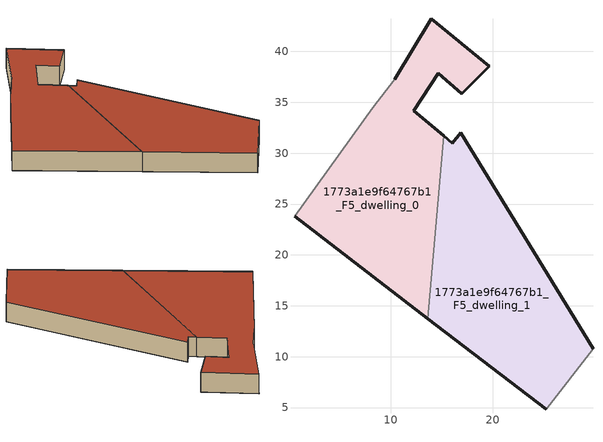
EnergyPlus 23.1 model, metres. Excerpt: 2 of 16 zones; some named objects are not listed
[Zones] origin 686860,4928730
1773a1e9f64767b1_F5_dwelling_0
 floor to 1773a1e9f64767b1_F4_dwelling_0 (EU_floor_Construction): 13.62,13.74 15.19,31.69 12.25,34.18 14.64,37.84 16.94,35.85 19.65,38.52 13.94,43.23 10.38,37.25 8.21,34.49 0.52,23.79 z15
 wall outside (EU_wall_Construction): 10.38,37.25 13.94,43.23 19.65,38.52 16.94,35.85 14.64,37.84 12.25,34.18 15.19,31.69 / 13.62,13.74 0.52,23.79 z15:18
 wall adiabatic (EU_wall_Construction): 0.52,23.79 8.21,34.49 10.38,37.25 z15:18
 wall to 1773a1e9f64767b1_F5_dwelling_1 (EU_wall_Construction): 15.19,31.69 13.62,13.74 z15:18
 roof outside (EU_roof_Construction): 19.65,38.52 16.94,35.85 14.64,37.84 12.25,34.18 15.19,31.69 13.62,13.74 0.52,23.79 8.21,34.49 10.38,37.25 13.94,43.23 z18
1773a1e9f64767b1_F5_dwelling_1
 floor to 1773a1e9f64767b1_F4_dwelling_1 (EU_floor_Construction): 25.24,4.82 29.85,10.78 16.86,32.01 16.02,31 15.19,31.69 13.62,13.74 z15
 wall outside (EU_wall_Construction): 15.19,31.69 16.02,31 16.86,32.01 29.85,10.78 / 25.24,4.82 13.62,13.74 z15:18
 wall adiabatic (EU_wall_Construction): 29.85,10.78 25.24,4.82 z15:18
 roof outside (EU_roof_Construction): 16.86,32.01 29.85,10.78 25.24,4.82 13.62,13.74 15.19,31.69 16.02,31 z18
[Building]
EU S2 Campaign: North Axis=0; Terrain=City; Solar Distribution=FullExterior
[Site:Location]
Bologna: Latitude=44.5; Longitude=11.25; Time Zone=1; Elevation=37
[SizingPeriod:WeatherFileDays]
AnnualSizingPeriod: Begin Month=1; Begin Day of Month=1; End Month=12; End Day of Month=31; Day of Week for Start Day=Monday; Use Weather File Daylight Saving Period=No; Use Weather File Rain and Snow Indicators=No
[MATERIAL]
EU_InternalMass_Material: Roughness=MediumRough; Thickness=0.1; Conductivity=1; Density=1800; Specific Heat=900; Thermal Absorptance=0.9; Solar Absorptance=0.7; Visible Absorptance=0.7
[MATERIAL:NOMASS] Roughness=MediumRough; Thermal Absorptance=0.9; Solar Absorptance=0.7; Visible Absorptance=0.7
Name | Thermal Resistance
EU_wall_NoMass | 0.905828
EU_roof_NoMass | 0.37593
EU_floor_NoMass | 0.67114
[CONSTRUCTION]
EU_wall_Construction: EU_wall_NoMass
EU_roof_Construction: EU_roof_NoMass
EU_floor_Construction: EU_floor_NoMass
EU_InternalMass_Construction: EU_InternalMass_Material
[ZONE] Type=1; Multiplier=1; Ceiling Height=autocalculate; Volume=667.206; Floor Area=autocalculate; Part of Total Floor Area=Yes
1773a1e9f64767b1_F5_dwelling_0; 1773a1e9f64767b1_F5_dwelling_1
[INTERNALMASS] Construction=EU_InternalMass_Construction
Name | Zone or ZoneList | Surface Area
1773a1e9f64767b1_F5_dwelling_0_EU_InternalMass | 1773a1e9f64767b1_F5_dwelling_0 | 333.607
1773a1e9f64767b1_F5_dwelling_1_EU_InternalMass | 1773a1e9f64767b1_F5_dwelling_1 | 333.594
[OTHEREQUIPMENT] Fuel Type=Electricity; Design Level Calculation Method=Watts/Area; Power per Zone Floor Area=1; Fraction Latent=0; Fraction Radiant=0; Fraction Lost=0; Carbon Dioxide Generation Rate=0; EndUse Subcategory=EU_Step8_InternalGains
Name | Zone or ZoneList or Space or SpaceList | Schedule
EU_Step8_InternalGain_1773a1e9f64767b1_F5_dwelling_0_f000 | 1773a1e9f64767b1_F5_dwelling_0 | EU_Step8_GainSchedule_1773a1e9f64767b1_F5_dwelling_0_f000
EU_Step8_InternalGain_1773a1e9f64767b1_F5_dwelling_1_f000 | 1773a1e9f64767b1_F5_dwelling_1 | EU_Step8_GainSchedule_1773a1e9f64767b1_F5_dwelling_1_f000
[ZONEVENTILATION:DESIGNFLOWRATE] Schedule=EU_AlwaysOn; Design Flow Rate Calculation Method=AirChanges/Hour; Air Changes per Hour=0.73129; Ventilation Type=Natural; Fan Pressure Rise=0; Fan Total Efficiency=1; Constant Term Coefficient=1; Temperature Term Coefficient=0; Velocity Term Coefficient=0; Velocity Squared Term Coefficient=0; Minimum Indoor Temperature=-100; Maximum Indoor Temperature=100; Delta Temperature=-100; Minimum Outdoor Temperature=-100; Maximum Outdoor Temperature=100; Maximum Wind Speed=40
Name | Zone or ZoneList or Space or SpaceList
EU_ConstantAir_1773a1e9f64767b1_F5_dwelling_0 | 1773a1e9f64767b1_F5_dwelling_0
EU_ConstantAir_1773a1e9f64767b1_F5_dwelling_1 | 1773a1e9f64767b1_F5_dwelling_1
[HVACTEMPLATE:ZONE:IDEALLOADSAIRSYSTEM] System Availability Schedule=EU_AlwaysOn; Maximum Heating Supply Air Temperature=50; Minimum Cooling Supply Air Temperature=13; Maximum Heating Supply Air Humidity Ratio=0.0156; Minimum Cooling Supply Air Humidity Ratio=0.0077; Heating Limit=NoLimit; Cooling Limit=NoLimit; Heating Availability Schedule=EU_AlwaysOn; Cooling Availability Schedule=EU_CoolingOff; Dehumidification Control Type=ConstantSensibleHeatRatio; Cooling Sensible Heat Ratio=0.7; Dehumidification Setpoint=60; Humidification Control Type=None; Humidification Setpoint=30; Outdoor Air Method=None; Outdoor Air Flow Rate per Person=0.00944; Outdoor Air Flow Rate per Zone Floor Area=0; Outdoor Air Flow Rate per Zone=0; Demand Controlled Ventilation Type=None; Outdoor Air Economizer Type=NoEconomizer; Heat Recovery Type=None; Sensible Heat Recovery Effectiveness=0.7; Latent Heat Recovery Effectiveness=0.65
Name | Template Thermostat
1773a1e9f64767b1_F5_dwelling_0 | EU_HeatOnly_1773a1e9f64767b1_F5_dwelling_0
1773a1e9f64767b1_F5_dwelling_1 | EU_HeatOnly_1773a1e9f64767b1_F5_dwelling_1
[SIZING:ZONE] Zone Cooling Design Supply Air Temperature Input Method=SupplyAirTemperature; Zone Cooling Design Supply Air Temperature=13; Zone Heating Design Supply Air Temperature Input Method=SupplyAirTemperature; Zone Heating Design Supply Air Temperature=50; Zone Cooling Design Supply Air Humidity Ratio=0.008; Zone Heating Design Supply Air Humidity Ratio=0.008; Cooling Design Air Flow Method=DesignDay; Cooling Design Air Flow Rate=0; Cooling Minimum Air Flow per Zone Floor Area=0.000762; Cooling Minimum Air Flow=0; Cooling Minimum Air Flow Fraction=0.2; Heating Design Air Flow Method=DesignDay; Heating Design Air Flow Rate=0; Heating Maximum Air Flow per Zone Floor Area=0.002032; Heating Maximum Air Flow=0.141576; Heating Maximum Air Flow Fraction=0.3; Account for Dedicated Outdoor Air System=No; Dedicated Outdoor Air System Control Strategy=NeutralSupplyAir; Dedicated Outdoor Air Low Setpoint Temperature for Design=autosize; Dedicated Outdoor Air High Setpoint Temperature for Design=autosize; Zone Load Sizing Method=Sensible Load Only No Latent Load; Zone Latent Cooling Design Supply Air Humidity Ratio Input Method=HumidityRatioDifference; Zone Cooling Design Supply Air Humidity Ratio Difference=0.005; Zone Latent Heating Design Supply Air Humidity Ratio Input Method=HumidityRatioDifference; Zone Humidification Design Supply Air Humidity Ratio Difference=0.005
1773a1e9f64767b1_F5_dwelling_0; 1773a1e9f64767b1_F5_dwelling_1
[SCHEDULE:CONSTANT]
Name | Hourly Value
EU_AlwaysOn | 1
EU_CoolingOff | 0
[SCHEDULE:FILE] Column Number=1; Rows to Skip at Top=0; Number of Hours of Data=8760; Column Separator=Comma; Interpolate to Timestep=No; Minutes per Item=60; Adjust Schedule for Daylight Savings=Yes
Name | File
EU_Step8_GainSchedule_1773a1e9f64767b1_F5_dwelling_0_f000 | ../../schedules/1773a1e9f64767b1/1773a1e9f64767b1_F5_dwelling_0_f000_gain.csv
EU_Step8_GainSchedule_1773a1e9f64767b1_F5_dwelling_1_f000 | ../../schedules/1773a1e9f64767b1/1773a1e9f64767b1_F5_dwelling_1_f000_gain.csv
